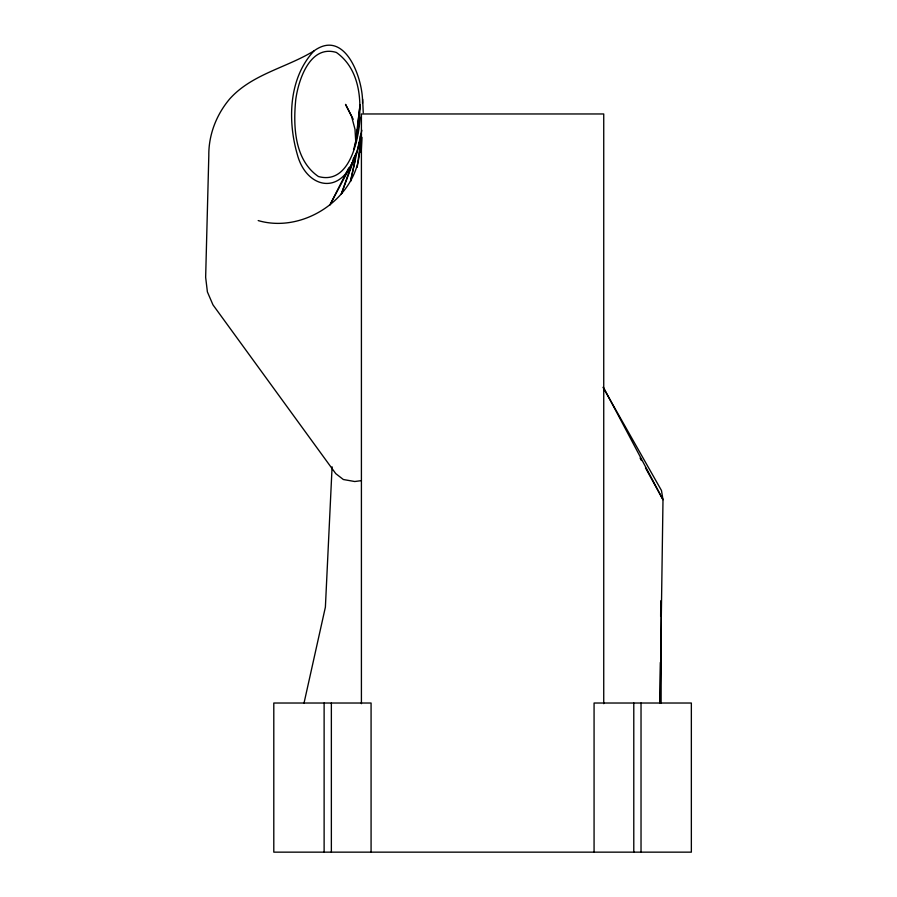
<?xml version="1.0" encoding="UTF-8"?>
<svg xmlns="http://www.w3.org/2000/svg" width="897" height="897" viewBox="0 0 897 897"><rect width="100%" height="100%" fill="white"/><g stroke="black" fill="none" stroke-linecap="round" stroke-linejoin="round"><path stroke-width="1.35" d="M661.111 703.024L661.28 600.956M660.338 662.468L660.069 703.024L662.995 499.719L661.47 490.491L603.008 387.302M660.641 616.329L660.741 600.956M361.256 149.687L361.188 152.412L361.962 137.353M362.523 103.245C363.375 79.777 345.468 28.076 314.062 50.837C286.558 67.791 251.911 74.081 229.722 98.905C216.379 114.67 208.541 134.886 208.81 155.618L205.648 277.308L207.398 291.917L212.97 304.857L335.747 473.616L343.349 479.514L354.741 481.521L361.435 480.624M332.092 466.832L325.387 607.146L304.038 703.024M360.157 117.215C358.744 139.36 349.774 185.152 318.435 176.53C294.283 160.002 293.095 125.815 295.786 99.365C298.522 79.429 310.227 44.458 336.364 52.452C366.211 73.655 362.343 119.032 353.53 149.788M356.266 138.822L357.32 129.269M357.623 126.544L360.045 104.725L356.008 138.934M258.19 220.572C305.787 234.509 361.783 194.638 359.787 144.081M360.089 141.345L360.538 137.252M355.358 144.406L355.683 141.67M357.23 167.268L361.435 134.505M361.85 130.267L350.525 181.329L355.19 159.857M360.146 137.05L360.729 134.371M353.564 158.971L341.32 194.044L356.984 151.694L360.359 139.484L358.553 144.675M348.81 167.784L329.961 204.931L352.465 162.469L356.984 151.694L353.205 159.117M352.465 162.469C337.698 195.871 305.754 186.453 297.367 154.665C287.444 120.557 288.643 78.017 314.062 50.837M640.088 458.075L641.433 460.531M645.481 467.875L662.995 499.719L603.535 387.526M353.216 119.267L345.524 104.366L351.534 116.218L354.999 129.235L355.649 140.167M362.635 99.152L363.251 112.697M641.03 703.024L641.03 852.15M633.787 703.024L633.787 852.15M603.737 703.674L603.737 113.964L361.413 113.964L361.413 703.674M594.072 852.15L594.072 703.024L691.352 703.024L691.352 852.15L273.798 852.15L273.798 703.024L371.078 703.024L371.078 852.15M331.363 703.024L331.363 852.15M324.12 703.024L324.12 852.15"/></g></svg>
